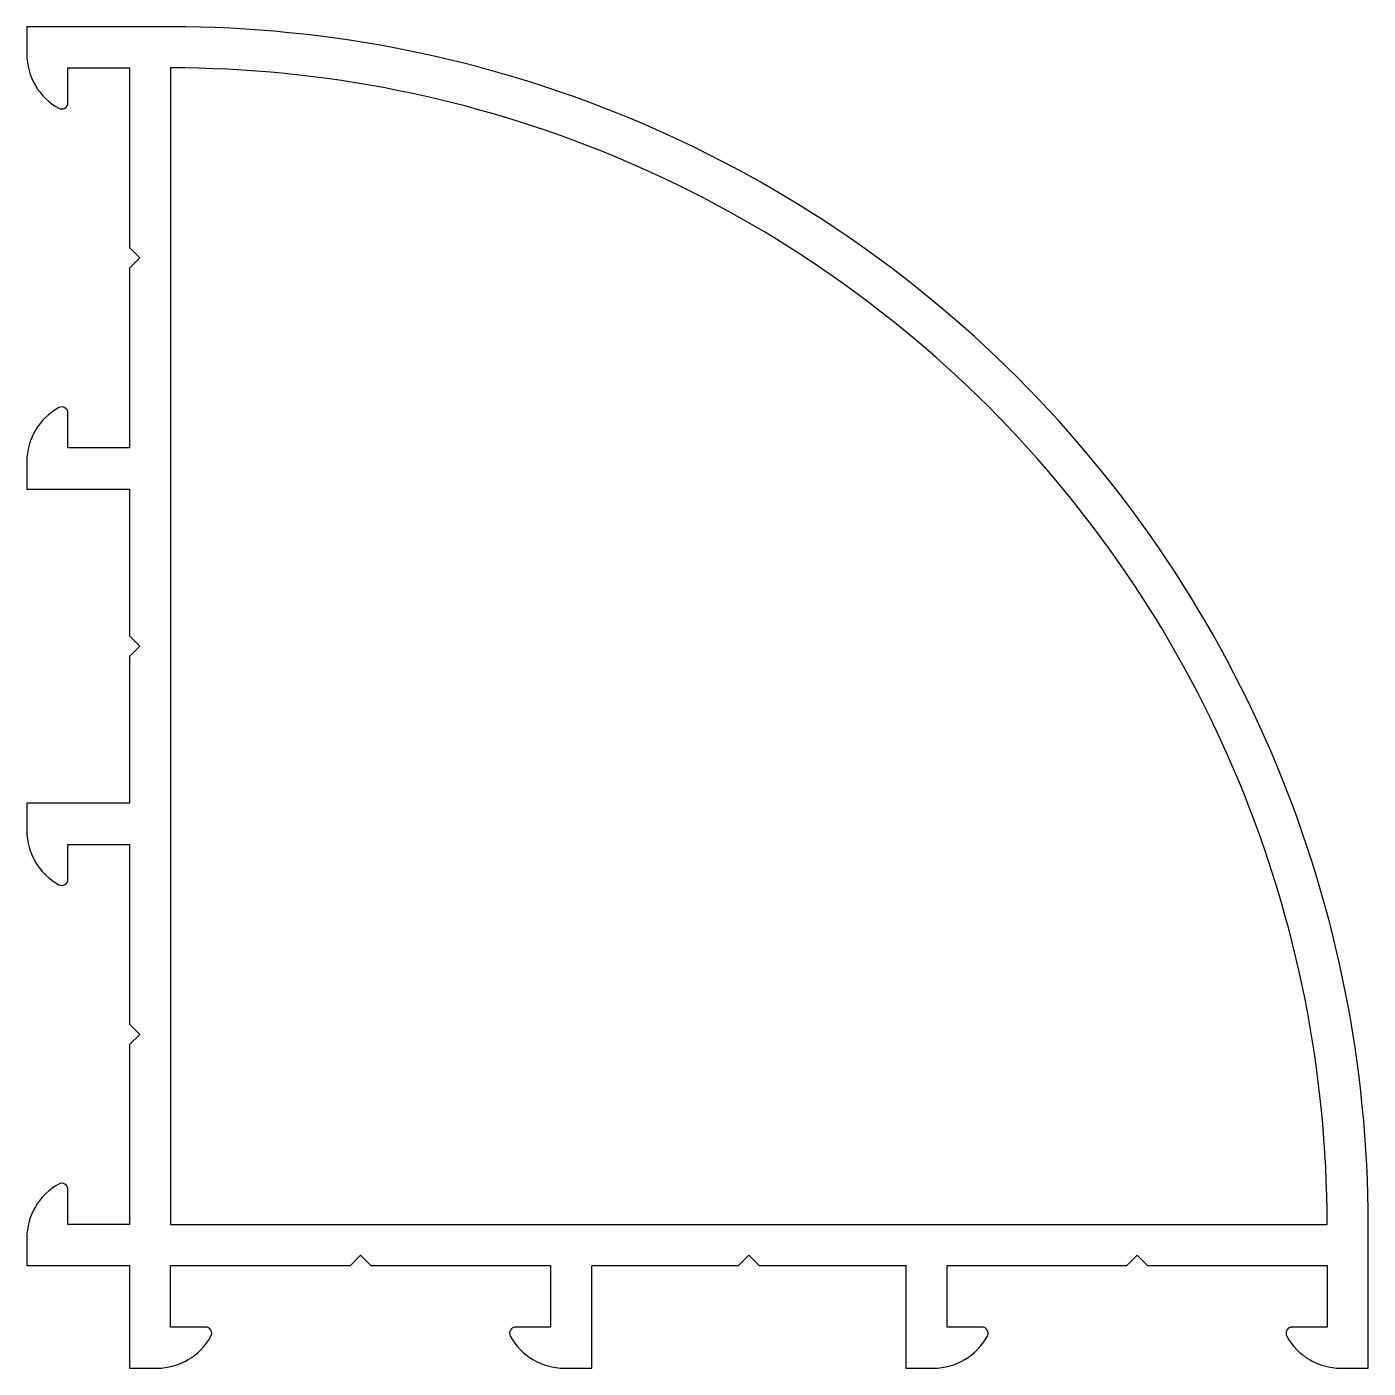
# Model space of a CAD drawing. Extents: x 211.1 to 276.4, y 205.2 to 270.5.
import ezdxf

# ---------------------------------------------------------------- set-up
doc = ezdxf.new("R2010")
doc.units = 0
doc.layers.add('ANA', color=220, linetype='CONTINUOUS')

msp = doc.modelspace()

# ---------------------------------------------------------------- linework, layer by layer
at = {"layer": 'ANA'}
for points in [[(211.144, 210.225), (216.144, 210.225), (216.144, 205.225), (217.477, 205.225, 0.273653), (220.107, 206.781, 0.570287), (219.844, 207.225), (218.144, 207.225), (218.144, 210.225), (226.894, 210.225), (227.394, 210.725), (227.894, 210.225), (236.644, 210.225), (236.644, 207.225), (234.944, 207.225, 0.570287), (234.681, 206.781, 0.273653), (237.31, 205.225), (238.644, 205.225), (238.644, 210.225), (245.794, 210.225), (246.294, 210.725), (246.794, 210.225), (253.944, 210.225), (253.944, 205.225), (255.277, 205.225, 0.273653), (257.907, 206.781, 0.570287), (257.644, 207.225), (255.944, 207.225), (255.944, 210.225), (264.694, 210.225), (265.194, 210.725), (265.694, 210.225), (274.444, 210.225), (274.444, 207.225), (272.744, 207.225, 0.570287), (272.481, 206.781, 0.273653), (275.11, 205.225), (276.444, 205.225), (276.444, 212.225, 0.414214), (218.144, 270.525), (211.144, 270.525), (211.144, 269.191, 0.273653), (212.699, 266.562, 0.570287), (213.144, 266.825), (213.144, 268.525), (216.144, 268.525), (216.144, 259.775), (216.644, 259.275), (216.144, 258.775), (216.144, 250.025), (213.144, 250.025), (213.144, 251.725, 0.570287), (212.699, 251.988, 0.273653), (211.144, 249.359), (211.144, 248.025), (216.144, 248.025), (216.144, 240.875), (216.644, 240.375), (216.144, 239.875), (216.144, 232.725), (211.144, 232.725), (211.144, 231.391, 0.273653), (212.699, 228.762, 0.570287), (213.144, 229.025), (213.144, 230.725), (216.144, 230.725), (216.144, 221.975), (216.644, 221.475), (216.144, 220.975), (216.144, 212.225), (213.144, 212.225), (213.144, 213.925, 0.570287), (212.699, 214.188, 0.273653), (211.144, 211.559)], [(274.444, 212.225, 0.414214), (218.144, 268.525), (218.144, 212.225)]]:
    msp.add_lwpolyline(points, format="xyb", close=True, dxfattribs=at)

doc.saveas('drawing.dxf')
